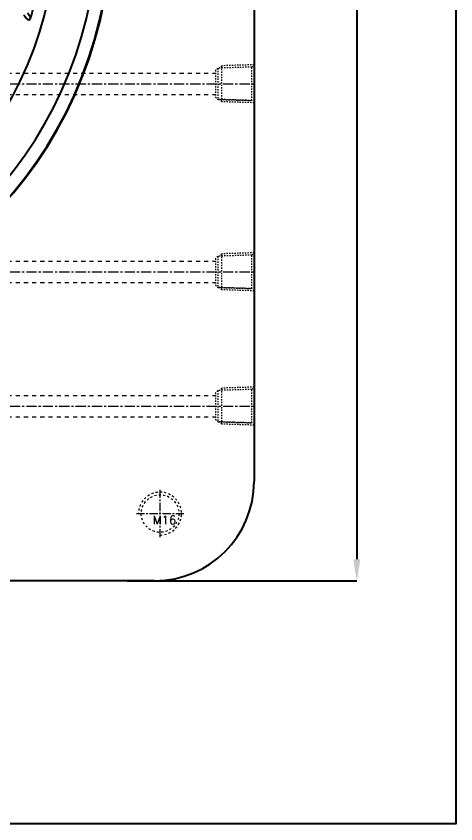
# Model space of a CAD drawing. Header units: millimetres. Extents: x 723 to 11228, y -2384 to 1578.
# Drawn here: x 5093.5 to 5257.1, y -1067.2 to -766.6 of the extents above; entities that cross this region are included whole.
import ezdxf

# ---------------------------------------------------------------- set-up
doc = ezdxf.new("R2010")
doc.units = ezdxf.units.MM
doc.header["$LTSCALE"] = 16.335
doc.header["$PDMODE"] = 3
doc.header["$PDSIZE"] = 0.3125
doc.linetypes.add('CENTER', pattern=[0.6, 0.375, -0.075, 0.075, -0.075])
doc.linetypes.add('HIDDEN', pattern=[0.2, 0.1, -0.1])
doc.layers.get('0').update_dxf_attribs({"linetype": 'CONTINUOUS'})
doc.layers.get('Defpoints').update_dxf_attribs({"linetype": 'CONTINUOUS'})
doc.layers.add('cool', color=153, linetype='HIDDEN', lineweight=9)
doc.layers.add('screw', color=33, linetype='CONTINUOUS', lineweight=13)
doc.styles.get("Standard").update_dxf_attribs({"font": 'txt', "width": 0.8})
doc.styles.add('TXT', font='txt.shx', dxfattribs={"bigfont": 'gbcbig.shx'})
doc.dimstyles.new('ISO-25', dxfattribs={"dimtxt": 8, "dimasz": 8, "dimexe": 0, "dimexo": 0, "dimgap": 0, "dimtad": 1, "dimtxsty": 'Standard', "dimcen": 0, "dimclrd": 4, "dimclre": 4, "dimclrt": 6, "dimadec": 0, "dimazin": 0, "dimtfac": 1, "dimtofl": 0, "dimtmove": 0, "dimatfit": 3, "dimfxl": 0, "dimarcsym": 0})

# ---------------------------------------------------------------- blocks, each defined once
blk = doc.blocks.new('screw_m16_g')
at = {"layer": 'screw', "color": 1, "linetype": 'CENTER', "ltscale": 0.497582}
for p, q in [((0, -8.8), (0, 8.8)), ((-8.8, 0), (8.8, 0))]:
    blk.add_line(p, q, dxfattribs=at)
at = {"layer": 'screw', "color": 33, "linetype": 'HIDDEN', "ltscale": 0.497582}
blk.add_circle((0, 0), 7, dxfattribs=at)
at = {"layer": 'screw', "color": 92, "linetype": 'HIDDEN', "ltscale": 0.497582}
blk.add_arc((0, 0), 8, 270, 180, dxfattribs=at)
at = {"layer": 'screw', "color": 6, "style": 'TXT'}
blk.add_text('M16', height=3.2, dxfattribs=at).set_placement((-2.72, -4))
blk = doc.blocks.new('cool_jt_f12')
at = {"layer": 'cool', "ltscale": 0.3}
for p, q in [((0, 7.0785), (0.856, 6.2225)), ((0, 7.0785), (12, 6.7035)), ((0.856, 6.2225), (0.856, -6.2225)), ((13.5, 5.827375), (0.856, 6.2225)), ((0.856, 6.2225), (13.5, 5.827375)), ((12, 6.7035), (12.856, 5.8475)), ((12, 6.7035), (12, -6.7035)), ((14.327375, 5), (13.5, 5.827375)), ((13.5, -5.827375), (13.5, 5.827375)), ((14.327375, -5), (14.327375, 5)), ((0.856, -6.2225), (13.5, -5.827375)), ((12, -6.7035), (12.856, -5.8475)), ((13.5, -5.827375), (14.327375, -5)), ((0.856, -6.2225), (0, -7.0785)), ((0, -7.0785), (12, -6.7035))]:
    blk.add_line(p, q, dxfattribs=at)
blk = doc.blocks.new('*D204')
at = {"color": 4, "lineweight": -2}
for p, q in [((5145.03, -506.74), (5220.22, -506.74)), ((5220.22, -514.74), (5220.22, -968.74)), ((5134.81, -976.74), (5220.22, -976.74))]:
    blk.add_line(p, q, dxfattribs=at)
at = {"color": 4}
for points in [[(5218.88, -514.74), (5221.55, -514.74), (5220.22, -506.74)], [(5218.88, -968.74), (5221.55, -968.74), (5220.22, -976.74)]]:
    blk.add_solid(points, dxfattribs=at)
at = {"layer": 'Defpoints', "color": 0}
for p in [(5145.03, -506.74), (5134.81, -976.74), (5220.22, -976.74)]:
    blk.add_point(p, dxfattribs=at)
at = {"color": 6, "insert": (5216.22, -704.64), "char_height": 8, "attachment_point": 5, "rotation": 90}
blk.add_mtext('470', dxfattribs=at)

msp = doc.modelspace()

# ---------------------------------------------------------------- linework, layer by layer
at = {"color": 7, "linetype": 'Continuous'}
for p, q in [((5182.032, -543.744), (5182.032, -939.744)), ((5145.032, -976.744), (5010.236, -976.744))]:
    msp.add_line(p, q, dxfattribs=at)
msp.add_lwpolyline([(4516.608, -445.212), (5257.053, -445.212), (5257.053, -1067.241), (4516.608, -1067.241)], close=True)
msp.add_circle((4972.032, -731.744), 136.298, dxfattribs=at)
for centre, radius, start, end in [((4972.032, -731.744), 156.994, 100.56027, 79.43973), ((4972.032, -731.744), 156.811, 100.47906, 79.52094), ((4972.032, -731.744), 151.848, 100.78571, 79.21429), ((4998.857, -738.001), 104.256, 343.63555, 345.92699), ((5145.032, -939.744), 37, 270, 0)]:
    msp.add_arc(centre, radius, start, end, dxfattribs=at)
for points, knots in [([(5096.282, -766.101), (5096.472, -766.34), (5096.754, -766.697), (5097.144, -767.154), (5097.447, -767.467), (5097.775, -767.731), (5098.151, -767.918), (5098.648, -767.869), (5098.837, -767.55), (5098.889, -767.374)], [0, 0, 0, 0, 0.2553227, 0.3804377, 0.5023101, 0.6194135, 0.7312238, 0.8465807, 1, 1, 1, 1]), ([(5097.675, -765.362), (5097.99, -765.704), (5098.409, -766.203), (5098.776, -766.908), (5098.873, -767.227), (5098.889, -767.374)], [0, 0, 0, 0, 0.5851009, 0.8137821, 1, 1, 1, 1])]:
    msp.add_open_spline(points, degree=3, knots=knots, dxfattribs=at)
at = {"layer": 'cool', "ltscale": 0.932966}
for p, q in [((4776.362, -787.744), (5167.702, -787.744)), ((4776.362, -795.744), (5167.702, -795.744)), ((4776.362, -857.744), (5167.702, -857.744)), ((4776.362, -865.744), (5167.702, -865.744)), ((4776.362, -907.744), (5167.702, -907.744)), ((4776.362, -915.744), (5167.702, -915.744))]:
    msp.add_line(p, q, dxfattribs=at)
at = {"layer": 'cool', "color": 1, "linetype": 'CENTER', "ltscale": 0.621977}
for p, q in [((4762.032, -791.744), (5182.032, -791.744)), ((4762.032, -861.744), (5182.032, -861.744)), ((4762.032, -911.744), (5182.032, -911.744))]:
    msp.add_line(p, q, dxfattribs=at)

# ---------------------------------------------------------------- block references
at = {"layer": 'cool', "ltscale": 0.932966, "rotation": 180}
for p in [(5182.032, -791.744), (5182.032, -861.744), (5182.032, -911.744)]:
    msp.add_blockref('cool_jt_f12', p, dxfattribs=at)
at = {"layer": 'screw'}
msp.add_blockref('screw_m16_g', (5147.032, -951.744), dxfattribs=at)

# ---------------------------------------------------------------- dimensions: what is measured, and where the dimension line sits
dim = msp.add_linear_dim(base=(5220.218, -976.744), p1=(5145.032, -506.744), p2=(5134.81, -976.744), angle=90, dimstyle='ISO-25', override={"dimfxl": 1.25, "dimarcsym": 1})
dim.commit()
dim.dimension.update_dxf_attribs({"geometry": '*D204', "text_midpoint": (5220.218, -704.639), "dimtype": 160})

doc.saveas('drawing.dxf')
